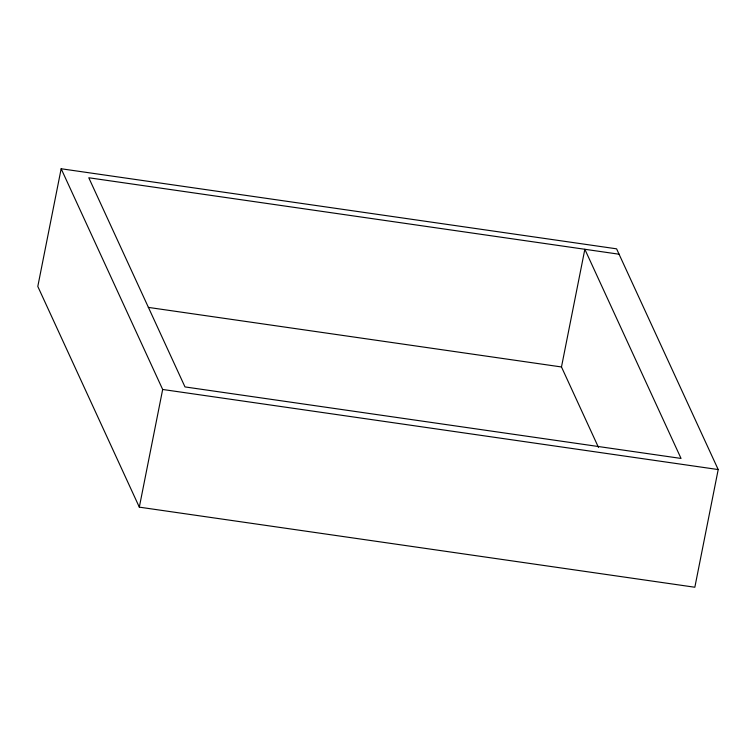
<?xml version="1.0" encoding="UTF-8"?>
<svg xmlns="http://www.w3.org/2000/svg" width="756" height="756" viewBox="0 0 756 756"><rect width="100%" height="100%" fill="white"/><g stroke="black" fill="none" stroke-linecap="round" stroke-linejoin="round"><path stroke-width="1.13" d="M61.16 168.758L37.8 286.439L139.321 507.153L694.84 587.242L718.2 469.561L616.584 248.828L61.16 168.758L162.672 389.472L139.321 507.153M598.478 447.41L561.481 366.962L584.842 249.282L681.043 458.438L184.993 386.921L88.783 177.764L619.155 254.224M148.299 307.39L561.481 366.962M162.672 389.472L718.2 469.561"/></g></svg>
